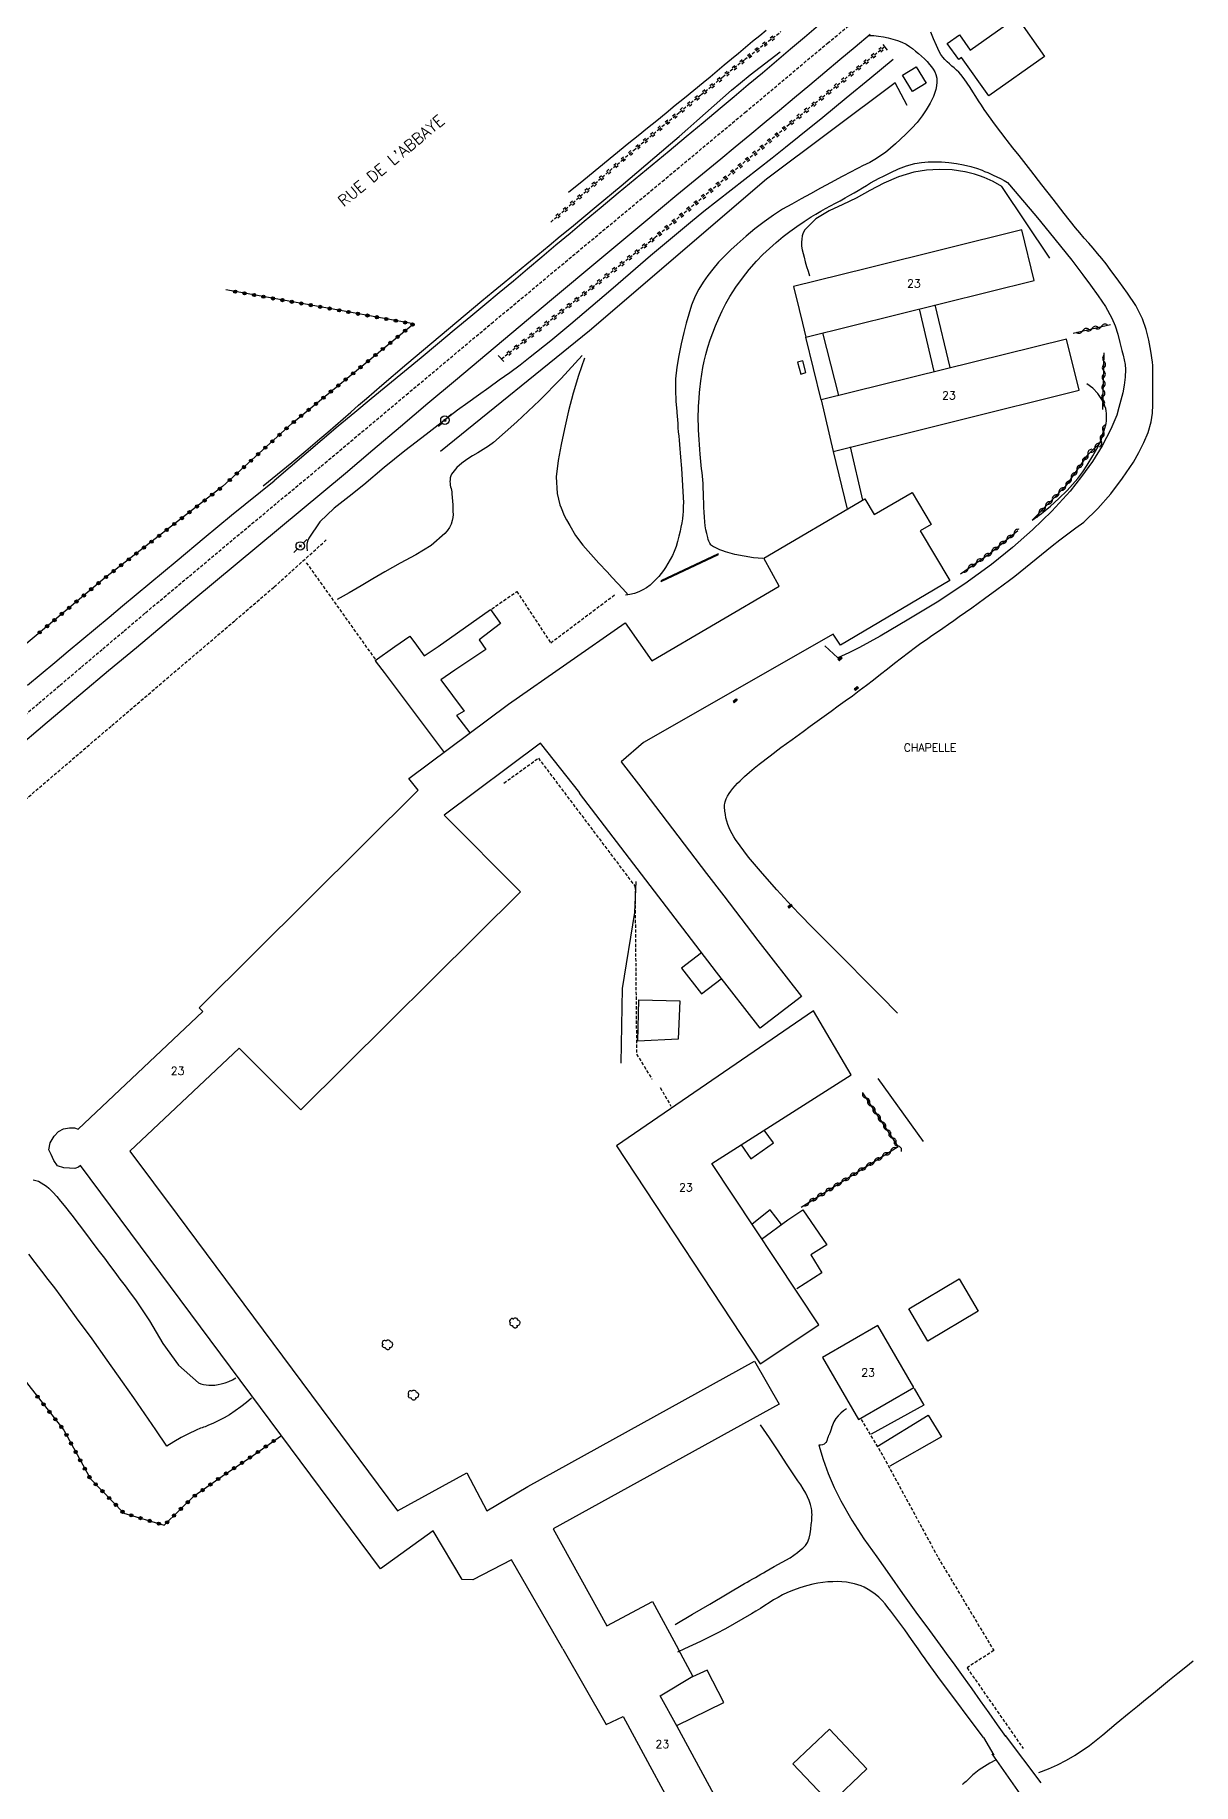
# Model space of a CAD drawing. Header units: millimetres. Extents: x 184000 to 185000, y 152000 to 153021.
# Drawn here: x 184159.1 to 184340, y 152149.9 to 152423.2 of the extents above; entities that cross this region are included whole.
import ezdxf
from ezdxf.enums import TextEntityAlignment as Align

# ---------------------------------------------------------------- set-up
doc = ezdxf.new("R2010")
doc.units = ezdxf.units.MM
doc.linetypes.add('DASHED', pattern=[0.75, 0.5, -0.25])
doc.layers.get('0').update_dxf_attribs({"linetype": 'CONTINUOUS'})
for name, color, linetype in [('W0001', 6, 'DASHED'), ('W0008', 7, 'CONTINUOUS'), ('W0017', 7, 'CONTINUOUS'), ('W0071', 7, 'CONTINUOUS'), ('W0101', 7, 'CONTINUOUS'), ('W0104', 1, 'CONTINUOUS'), ('W0112', 1, 'DASHED'), ('W0120', 7, 'CONTINUOUS'), ('W0211', 2, 'CONTINUOUS'), ('W0214', 2, 'CONTINUOUS'), ('W0220', 5, 'DASHED'), ('W0300', 7, 'CONTINUOUS'), ('W0310', 3, 'CONTINUOUS'), ('W0323', 7, 'CONTINUOUS'), ('W0401', 7, 'CONTINUOUS'), ('W0402', 7, 'CONTINUOUS'), ('W0473', 7, 'CONTINUOUS'), ('W0510', 5, 'CONTINUOUS'), ('W0984', 7, 'CONTINUOUS'), ('W0989', 7, 'CONTINUOUS'), ('W0991', 7, 'CONTINUOUS')]:
    doc.layers.add(name, color=color, linetype=linetype)
doc.styles.get("Standard").update_dxf_attribs({"font": 'romans.shx', "width": 0.85})

# ---------------------------------------------------------------- blocks, each defined once
blk = doc.blocks.new('T300')
for p, q in [((-0.8, 0.51), (-0.86, 0.34)), ((-0.86, 0.34), (-0.86, 0.17)), ((-0.86, 0.17), (-0.74, 0.06)), ((-0.69, 0.63), (-0.8, 0.51)), ((-0.8, -0.06), (-0.74, 0.06)), ((-0.74, 0.06), (-0.69, 0.11)), ((-0.57, 0.69), (-0.69, 0.63)), ((-0.46, 0.69), (-0.57, 0.69)), ((-0.29, 0.63), (-0.46, 0.69)), ((-0.29, 0.63), (-0.17, 0.74)), ((-0.23, 0.57), (-0.29, 0.63)), ((-0.17, 0.74), (-0.06, 0.8)), ((-0.06, 0.8), (0.06, 0.8)), ((0.06, 0.8), (0.23, 0.74)), ((0.23, 0.74), (0.34, 0.63)), ((0.34, 0.63), (0.4, 0.51)), ((0.46, 0.46), (0.34, 0.46)), ((0.4, 0.51), (0.4, 0.46)), ((0.57, 0.4), (0.46, 0.46)), ((0.57, 0.4), (0.69, 0.29)), ((0.69, 0.29), (0.74, 0.17)), ((0.74, 0.06), (0.69, -0.17)), ((0.74, 0.17), (0.74, 0.06)), ((-0.8, -0.17), (-0.8, -0.06)), ((-0.8, -0.23), (-0.8, -0.17)), ((-0.74, -0.34), (-0.8, -0.23)), ((-0.69, -0.4), (-0.74, -0.34)), ((-0.51, -0.46), (-0.69, -0.4)), ((-0.4, -0.46), (-0.51, -0.46)), ((-0.4, -0.46), (-0.34, -0.46)), ((-0.34, -0.46), (-0.34, -0.4)), ((-0.34, -0.51), (-0.34, -0.46)), ((-0.29, -0.63), (-0.34, -0.51)), ((-0.17, -0.74), (-0.29, -0.63)), ((-0.06, -0.8), (-0.17, -0.74)), ((0.06, -0.8), (-0.06, -0.8)), ((0.17, -0.74), (0.06, -0.8)), ((0.23, -0.69), (0.17, -0.74)), ((0.29, -0.46), (0.23, -0.46)), ((0.29, -0.63), (0.23, -0.69)), ((0.46, -0.4), (0.29, -0.46)), ((0.34, -0.51), (0.29, -0.63)), ((0.34, -0.51), (0.34, -0.46)), ((0.57, -0.34), (0.46, -0.4)), ((0.63, -0.29), (0.57, -0.34)), ((0.69, -0.17), (0.63, -0.29))]:
    blk.add_line(p, q)
blk = doc.blocks.new('T401')
for p, q in [((-0.3, 0.3), (0, 0.3)), ((-0.3, -0.25), (-0.3, 0.3)), ((-0.3, 0.15), (0, 0.15)), ((-0.3, 0), (0, 0)), ((0, 0.3), (0, -0.25)), ((-0.3, -0.15), (0, -0.15)), ((-0.3, -0.25), (-0.3, -0.3)), ((-0.3, -0.3), (0, -0.3)), ((0, -0.3), (0, -0.25))]:
    blk.add_line(p, q)
blk = doc.blocks.new('T473')
for p, q in [((-0.166667, 0.166667), (0.166667, -0.166667)), ((-0.166667, -0.166667), (0.166667, 0.166667)), ((0.500001, 0.500001), (1.000002, 1.000002)), ((-1.000002, -1.000002), (-0.500001, -0.500001))]:
    blk.add_line(p, q)
blk.add_ellipse((0, 0), major_axis=(0.471405, 0.471405), ratio=1, start_param=5.4977871438, end_param=11.780972451)
blk = doc.blocks.new('t323o')
at = {"color": 0, "linetype": 'Continuous'}
for radius in [0.25, 0.15]:
    blk.add_circle((0, 0), radius, dxfattribs=at)
blk = doc.blocks.new('t310o')
at = {"color": 0, "linetype": 'Continuous'}
for centre, start, end in [((-0.5, 0.38), 216.8699, 323.1304), ((0.5, -0.37), 36.8699, 143.1303)]:
    blk.add_arc(centre, 0.625, start, end, dxfattribs=at)
blk = doc.blocks.new('t220o')
at = {"color": 0, "linetype": 'Continuous'}
for p, q in [((-0.25, 0.25), (0.25, 0.25)), ((-0.25, -0.25), (0.25, -0.25))]:
    blk.add_line(p, q, dxfattribs=at)

msp = doc.modelspace()

# ---------------------------------------------------------------- linework, layer by layer
at = {"layer": 'W0001'}
msp.add_lwpolyline([(184156.33, 152315.94), (184159.66, 152318.76), (184163, 152321.59), (184166.33, 152324.42), (184169.66, 152327.25), (184173, 152330.07), (184176.35, 152332.89), (184183.2, 152338.63), (184190.05, 152344.37), (184196.92, 152350.09), (184203.8, 152355.81), (184217.09, 152366.96), (184230.4, 152378.1), (184243.73, 152389.2), (184257.08, 152400.29), (184270.01, 152411.07), (184282.91, 152421.89), (184295.91, 152432.6)], dxfattribs=at)
at = {"layer": 'W0008'}
for points in [[(184281.51, 152424.65), (184279.31, 152422.8), (184277.11, 152420.94), (184274.92, 152419.08), (184272.72, 152417.22), (184270.53, 152415.36), (184268.33, 152413.51), (184266.13, 152411.66), (184263.48, 152409.45), (184260.83, 152407.24), (184258.17, 152405.03), (184255.52, 152402.83), (184252.86, 152400.63), (184250.21, 152398.43), (184247.56, 152396.22), (184244.9, 152394.02), (184242.68, 152392.16), (184240.47, 152390.31), (184238.25, 152388.45), (184236.03, 152386.59), (184233.82, 152384.73), (184231.6, 152382.88), (184229.38, 152381.02), (184227.16, 152379.17), (184224.58, 152377.03), (184221.99, 152374.88), (184219.4, 152372.75), (184216.8, 152370.61), (184214.21, 152368.47), (184211.62, 152366.33), (184209.04, 152364.18), (184206.46, 152362.03), (184203.94, 152359.91), (184201.43, 152357.78), (184198.93, 152355.65), (184196.43, 152353.51)], [(184207.59, 152354.73), (184211.88, 152358.37), (184216.18, 152362), (184220.48, 152365.62), (184224.78, 152369.24), (184232.29, 152375.54), (184239.79, 152381.84), (184247.31, 152388.13), (184254.84, 152394.41), (184257.11, 152396.3), (184259.38, 152398.18), (184261.65, 152400.06), (184263.93, 152401.94), (184266.21, 152403.82), (184268.48, 152405.7), (184270.75, 152407.58), (184273.02, 152409.46), (184275.39, 152411.44), (184277.76, 152413.41), (184280.12, 152415.39), (184282.48, 152417.37), (184284.84, 152419.35), (184287.21, 152421.33), (184289.57, 152423.31)], [(184183.57, 152334.76), (184207.59, 152354.73)], [(184189.76, 152348.14), (184196.43, 152353.51)], [(184157.93, 152321.57), (184160.05, 152323.34), (184162.17, 152325.11), (184164.29, 152326.88), (184166.41, 152328.65), (184168.53, 152330.42), (184170.65, 152332.19), (184172.77, 152333.96), (184177.02, 152337.5), (184181.27, 152341.05), (184185.51, 152344.6), (184189.76, 152348.14)], [(184155.7, 152311.33), (184160.98, 152315.78), (184166.26, 152320.21), (184170.59, 152323.85), (184174.92, 152327.48), (184179.25, 152331.12), (184183.57, 152334.76)]]:
    msp.add_lwpolyline(points, dxfattribs=at)
at = {"layer": 'W0017'}
for points in [[(184289.35, 152423.1), (184290.12, 152423.07), (184290.88, 152423), (184291.64, 152422.88), (184292.4, 152422.72), (184293.12, 152422.53), (184293.83, 152422.31), (184294.53, 152422.03), (184295.2, 152421.71), (184295.72, 152421.39), (184296.2, 152421.03), (184296.67, 152420.64), (184297.12, 152420.25), (184297.58, 152419.85), (184298.03, 152419.44), (184298.46, 152419), (184298.86, 152418.55), (184299.14, 152418.19), (184299.43, 152417.82), (184299.67, 152417.42), (184299.85, 152416.98), (184299.96, 152416.4), (184299.98, 152415.82), (184299.93, 152415.24), (184299.82, 152414.67), (184299.45, 152413.55), (184298.93, 152412.49), (184298.33, 152411.48), (184297.67, 152410.52), (184296.9, 152409.52), (184296.06, 152408.59), (184295.17, 152407.7), (184294.27, 152406.83), (184293.51, 152406.14), (184292.74, 152405.46), (184291.94, 152404.82), (184291.1, 152404.22), (184290.58, 152403.89), (184290.04, 152403.57), (184289.49, 152403.27), (184288.93, 152402.99), (184288.37, 152402.71), (184287.81, 152402.43), (184287.26, 152402.15), (184286.71, 152401.86), (184285.08, 152400.98), (184283.46, 152400.11), (184281.83, 152399.23), (184280.22, 152398.34), (184278.77, 152397.55), (184277.31, 152396.76), (184275.87, 152395.93), (184274.47, 152395.04), (184273, 152393.99), (184271.57, 152392.87), (184270.17, 152391.71), (184268.81, 152390.51), (184267.8, 152389.58), (184266.81, 152388.63), (184265.86, 152387.65), (184264.96, 152386.6), (184264.2, 152385.6), (184263.48, 152384.55), (184262.82, 152383.47), (184262.24, 152382.34), (184261.67, 152380.96), (184261.21, 152379.55), (184260.82, 152378.12), (184260.46, 152376.68), (184260.03, 152374.89), (184259.65, 152373.1), (184259.35, 152371.28), (184259.17, 152369.45), (184259.13, 152367.7), (184259.22, 152365.95), (184259.35, 152364.35)], [(184310.83, 152406.91), (184309.17, 152409.09), (184307.4, 152411.51), (184306.94, 152412.19), (184306.49, 152412.88), (184306.06, 152413.58), (184305.63, 152414.28), (184305.19, 152414.97), (184304.74, 152415.66), (184304.26, 152416.33), (184303.75, 152416.98), (184303.42, 152417.34), (184303.06, 152417.68), (184302.69, 152418.01), (184302.32, 152418.32), (184301.95, 152418.64), (184301.58, 152418.97), (184301.23, 152419.32), (184300.92, 152419.7), (184300.62, 152420.13), (184300.37, 152420.58), (184300.14, 152421.04), (184299.93, 152421.51), (184299.47, 152422.56), (184299.03, 152423.63)], [(184311.88, 152405.56), (184310.99, 152406.7), (184310.83, 152406.91)], [(184322.97, 152347.05), (184325.13, 152349.2), (184327.14, 152351.49), (184329, 152353.91), (184330.69, 152356.45), (184331.56, 152357.94), (184332.34, 152359.48), (184333, 152361.08), (184333.49, 152362.75), (184333.7, 152364.07), (184333.75, 152365.4), (184333.72, 152366.73), (184333.71, 152368.05), (184333.72, 152368.55), (184333.73, 152369.05), (184333.75, 152369.54), (184333.75, 152370.04), (184333.75, 152370.54), (184333.74, 152371.04), (184333.71, 152371.54), (184333.66, 152372.04), (184333.42, 152373.75), (184333.11, 152375.47), (184332.68, 152377.16), (184332.09, 152378.8), (184331.05, 152380.88), (184329.79, 152382.83), (184328.43, 152384.7), (184327.06, 152386.55), (184326.42, 152387.39), (184325.76, 152388.22), (184325.09, 152389.04), (184324.4, 152389.84), (184323.71, 152390.64), (184323.02, 152391.44), (184322.34, 152392.25), (184321.67, 152393.06), (184319.9, 152395.28), (184318.14, 152397.5), (184316.4, 152399.73), (184314.66, 152401.97), (184312.82, 152404.34), (184311.88, 152405.56)], [(184262.92, 152367.33), (184262.97, 152367.78), (184263.12, 152369.12), (184263.27, 152370.16), (184263.43, 152371.19), (184263.63, 152372.22), (184263.87, 152373.24), (184264.19, 152374.39), (184264.56, 152375.52), (184264.96, 152376.64), (184265.4, 152377.75), (184265.91, 152378.92), (184266.44, 152380.08), (184267.02, 152381.21), (184267.66, 152382.31), (184268.6, 152383.77), (184269.61, 152385.17), (184270.68, 152386.53), (184271.81, 152387.84), (184272.79, 152388.86), (184273.82, 152389.83), (184274.89, 152390.76), (184275.99, 152391.66), (184277.04, 152392.48), (184278.13, 152393.26), (184279.23, 152394.01), (184280.36, 152394.74), (184281.1, 152395.19), (184281.85, 152395.63), (184282.6, 152396.05), (184283.36, 152396.47), (184284.13, 152396.88), (184284.89, 152397.28), (184285.65, 152397.7), (184286.4, 152398.12), (184287.06, 152398.5), (184287.7, 152398.88), (184288.35, 152399.27), (184288.99, 152399.66), (184289.64, 152400.05), (184290.29, 152400.42), (184290.95, 152400.78), (184291.63, 152401.12), (184292.81, 152401.69), (184294.01, 152402.23), (184295.25, 152402.71), (184296.52, 152403.07), (184297.56, 152403.25), (184298.62, 152403.35), (184299.67, 152403.37), (184300.73, 152403.34), (184301.88, 152403.26), (184303.03, 152403.11), (184304.16, 152402.9), (184305.29, 152402.63), (184305.43, 152402.59)], [(184305.43, 152402.59), (184306.19, 152402.36), (184307.06, 152402.03), (184307.45, 152401.86)], [(184311.03, 152400.1), (184312.22, 152398.73), (184313.39, 152397.36), (184314.55, 152395.97), (184315.71, 152394.58), (184317.51, 152392.38), (184319.3, 152390.19), (184321.06, 152387.96), (184322.77, 152385.7), (184323.99, 152384.07), (184325.21, 152382.43), (184326.35, 152380.73), (184327.34, 152378.94), (184327.85, 152377.7), (184328.25, 152376.43), (184328.58, 152375.14), (184328.9, 152373.85), (184329.09, 152373.13), (184329.27, 152372.4), (184329.42, 152371.66), (184329.48, 152370.91), (184329.43, 152369.69), (184329.27, 152368.47), (184329.02, 152367.28), (184328.74, 152366.1), (184328.43, 152364.94), (184328.08, 152363.79), (184327.66, 152362.66), (184327.17, 152361.56), (184325.8, 152359), (184324.28, 152356.53), (184322.6, 152354.16), (184320.79, 152351.89), (184317.97, 152348.77), (184314.94, 152345.85), (184311.78, 152343.08), (184308.51, 152340.45), (184304.33, 152337.4), (184300.01, 152334.56), (184295.59, 152331.87), (184291.14, 152329.26), (184289.52, 152328.35), (184287.88, 152327.48), (184286.22, 152326.65), (184284.54, 152325.85)], [(184307.45, 152401.86), (184307.93, 152401.66), (184308.78, 152401.28), (184309.36, 152401.01), (184309.92, 152400.72), (184310.48, 152400.42), (184311.03, 152400.1)], [(184262.74, 152364.57), (184262.75, 152365.1), (184262.84, 152366.45), (184262.92, 152367.33)], [(184259.35, 152364.35), (184259.36, 152364.21), (184259.5, 152362.47), (184259.54, 152361.9)], [(184272.8, 152341.36), (184271.33, 152341.5), (184269.86, 152341.72), (184268.41, 152342.02), (184266.97, 152342.4), (184266.53, 152342.55), (184266.09, 152342.71), (184265.66, 152342.91), (184265.24, 152343.12), (184265.09, 152343.19), (184264.94, 152343.28), (184264.79, 152343.38), (184264.66, 152343.5), (184264.49, 152343.77), (184264.37, 152344.06), (184264.28, 152344.36), (184264.2, 152344.66), (184264.04, 152345.26), (184263.91, 152345.87), (184263.81, 152346.48), (184263.73, 152347.1), (184263.66, 152347.85), (184263.61, 152348.6), (184263.58, 152349.35), (184263.56, 152350.1), (184263.54, 152350.85), (184263.53, 152351.6), (184263.5, 152352.35), (184263.45, 152353.09), (184263.41, 152353.67), (184263.36, 152354.24), (184263.3, 152354.81), (184263.24, 152355.38), (184263.17, 152355.95), (184263.11, 152356.52), (184263.06, 152357.09), (184263.01, 152357.66), (184262.96, 152358.42), (184262.9, 152359.18), (184262.85, 152359.94), (184262.8, 152360.7), (184262.76, 152361.47), (184262.73, 152362.23), (184262.71, 152363), (184262.71, 152363.76), (184262.74, 152364.57)], [(184259.54, 152361.9), (184259.54, 152361.81), (184259.59, 152361.15), (184259.65, 152360.5), (184259.71, 152359.84), (184259.77, 152359.19), (184259.83, 152358.53), (184259.89, 152357.87), (184259.94, 152357.22), (184260.07, 152355.43), (184260.21, 152353.65), (184260.32, 152351.86), (184260.38, 152350.07), (184260.37, 152349.61), (184260.36, 152349.15), (184260.33, 152348.69), (184260.29, 152348.23), (184260.22, 152347.58), (184260.13, 152346.93), (184260.01, 152346.29), (184259.88, 152345.64), (184259.69, 152344.84), (184259.48, 152344.05), (184259.24, 152343.26), (184258.95, 152342.48), (184258.66, 152341.83), (184258.33, 152341.2), (184257.98, 152340.58), (184257.6, 152339.98), (184257.27, 152339.5), (184256.92, 152339.03), (184256.54, 152338.57), (184256.14, 152338.14), (184255.67, 152337.67), (184255.17, 152337.22), (184254.63, 152336.81), (184254.05, 152336.46), (184253.41, 152336.16), (184252.73, 152335.93), (184252.04, 152335.76), (184251.33, 152335.67)], [(184293.83, 152270.36), (184291.24, 152272.97), (184288.65, 152275.59), (184286.06, 152278.21), (184283.47, 152280.83), (184281.91, 152282.39), (184280.35, 152283.95), (184278.8, 152285.52), (184277.28, 152287.12), (184275, 152289.62), (184272.74, 152292.14), (184270.56, 152294.73), (184268.54, 152297.46), (184268.25, 152297.9), (184267.98, 152298.35), (184267.74, 152298.82), (184267.53, 152299.3), (184267.33, 152299.81), (184267.17, 152300.33), (184267.04, 152300.85), (184266.95, 152301.39), (184266.91, 152301.63), (184266.88, 152301.88), (184266.85, 152302.12), (184266.82, 152302.37), (184266.81, 152302.62), (184266.82, 152302.87), (184266.85, 152303.12), (184266.89, 152303.37), (184267.05, 152303.82), (184267.27, 152304.24), (184267.53, 152304.64), (184267.8, 152305.02), (184268.13, 152305.45), (184268.48, 152305.86), (184268.85, 152306.26), (184269.23, 152306.64), (184269.95, 152307.32), (184270.69, 152307.97), (184271.46, 152308.6), (184272.23, 152309.22), (184273.92, 152310.55), (184275.63, 152311.83), (184277.37, 152313.1), (184279.1, 152314.36), (184280.19, 152315.17), (184281.29, 152315.96), (184282.39, 152316.75), (184283.49, 152317.54), (184284.59, 152318.34), (184285.68, 152319.13), (184286.78, 152319.93), (184287.87, 152320.74), (184288.97, 152321.58), (184290.07, 152322.43), (184291.16, 152323.29), (184292.25, 152324.15), (184293.35, 152325.01), (184294.44, 152325.86), (184295.55, 152326.7), (184296.66, 152327.53), (184297.5, 152328.14), (184298.35, 152328.74), (184299.2, 152329.33), (184300.06, 152329.92), (184300.92, 152330.51), (184301.78, 152331.1), (184302.63, 152331.69), (184303.48, 152332.29), (184305.45, 152333.69), (184307.42, 152335.1), (184309.38, 152336.53), (184311.31, 152337.98), (184312.16, 152338.63), (184313, 152339.3), (184313.83, 152339.97), (184314.66, 152340.65), (184315.48, 152341.33), (184316.31, 152342.01), (184317.15, 152342.68), (184317.99, 152343.34), (184319.22, 152344.28), (184320.46, 152345.21), (184321.71, 152346.14), (184322.97, 152347.05)], [(184284.54, 152325.85), (184282.5, 152327.75)], [(184158.82, 152244.32), (184159.61, 152244.07), (184160.05, 152243.85), (184160.47, 152243.59), (184160.86, 152243.29), (184161.23, 152242.97), (184161.89, 152242.35), (184162.5, 152241.67), (184163.08, 152240.98), (184163.65, 152240.28), (184164.85, 152238.79), (184166.01, 152237.27), (184167.15, 152235.73), (184168.3, 152234.2), (184169.11, 152233.12), (184169.92, 152232.04), (184170.73, 152230.96), (184171.54, 152229.88), (184172.35, 152228.79), (184173.16, 152227.71), (184173.97, 152226.63), (184174.78, 152225.55), (184176.97, 152222.26), (184179.06, 152218.73), (184181.51, 152215.33), (184184.63, 152212.6), (184185, 152212.41), (184185.41, 152212.3), (184185.82, 152212.25), (184186.22, 152212.21), (184186.71, 152212.2), (184187.2, 152212.23), (184187.69, 152212.3), (184188.17, 152212.41), (184188.77, 152212.58), (184189.36, 152212.8), (184189.93, 152213.06), (184190.48, 152213.37)], [(184179.68, 152202.7), (184177.97, 152205.23), (184176.24, 152207.75), (184174.5, 152210.26), (184172.75, 152212.76), (184170.38, 152216.11), (184167.99, 152219.44), (184165.59, 152222.76), (184163.16, 152226.07), (184162.16, 152227.4), (184161.15, 152228.73), (184160.14, 152230.05), (184159.12, 152231.38), (184158.1, 152232.7)], [(184192.93, 152210.21), (184192.11, 152209.5), (184191.26, 152208.82), (184190.37, 152208.19), (184189.46, 152207.6), (184188.65, 152207.13), (184187.81, 152206.7), (184186.97, 152206.3), (184186.11, 152205.92), (184185.88, 152205.82), (184185.65, 152205.73), (184185.42, 152205.65), (184185.19, 152205.57), (184184.96, 152205.48), (184184.72, 152205.4), (184184.49, 152205.3), (184184.27, 152205.2), (184183.09, 152204.63), (184181.93, 152204.03), (184180.8, 152203.38), (184179.68, 152202.7)]]:
    msp.add_lwpolyline(points, dxfattribs=at)
at = {"layer": 'W0071'}
for points in [[(184259.09, 152174.81), (184261.8, 152176.42), (184264.51, 152178.02), (184267.23, 152179.62), (184269.95, 152181.21), (184270.37, 152181.46), (184270.79, 152181.7), (184271.22, 152181.94), (184271.64, 152182.19), (184272.06, 152182.43), (184272.49, 152182.67), (184272.91, 152182.92), (184273.33, 152183.16), (184274.57, 152183.86), (184275.82, 152184.54), (184277.05, 152185.26), (184278.22, 152186.08), (184278.65, 152186.41), (184279.07, 152186.76), (184279.45, 152187.16), (184279.76, 152187.62), (184280.05, 152188.29), (184280.21, 152189), (184280.29, 152189.72), (184280.37, 152190.42), (184280.4, 152190.73), (184280.43, 152191.04), (184280.46, 152191.35), (184280.47, 152191.67), (184280.48, 152191.98), (184280.47, 152192.3), (184280.44, 152192.61), (184280.4, 152192.92), (184280.24, 152193.56), (184280.03, 152194.17), (184279.77, 152194.76), (184279.49, 152195.34), (184279.12, 152196), (184278.71, 152196.63), (184278.28, 152197.25), (184277.87, 152197.87), (184276.52, 152199.92), (184275.17, 152201.96), (184273.82, 152204), (184272.45, 152206.03)], [(184285.89, 152208.51), (184285.42, 152208.19), (184284.99, 152207.83), (184284.58, 152207.43), (184284.22, 152207), (184284.05, 152206.75), (184283.91, 152206.49), (184283.78, 152206.22), (184283.67, 152205.95), (184283.61, 152205.8), (184283.55, 152205.65), (184283.5, 152205.49), (184283.46, 152205.33), (184283.41, 152205.18), (184283.36, 152205.02), (184283.31, 152204.87), (184283.25, 152204.71), (184283.22, 152204.64), (184283.19, 152204.57), (184283.15, 152204.5), (184283.12, 152204.42), (184283.08, 152204.35), (184283.05, 152204.28), (184283.01, 152204.21), (184282.98, 152204.14), (184282.93, 152204.02), (184282.9, 152203.89), (184282.87, 152203.77), (184282.84, 152203.65), (184282.8, 152203.52), (184282.75, 152203.4), (184282.68, 152203.28), (184282.59, 152203.18), (184282.37, 152203.01), (184282.11, 152202.89), (184281.83, 152202.84), (184281.55, 152202.85)], [(184281.55, 152202.85), (184282.23, 152200.6), (184283.02, 152198.4), (184283.93, 152196.24), (184284.96, 152194.13), (184286.68, 152191.11), (184288.6, 152188.22), (184290.61, 152185.39), (184292.6, 152182.56), (184294.64, 152179.64), (184296.72, 152176.75), (184298.82, 152173.87), (184300.92, 152171)], [(184297.05, 152171), (184296.01, 152172.5), (184294.97, 152173.99), (184293.9, 152175.47), (184292.79, 152176.92), (184292.35, 152177.49), (184291.89, 152178.05), (184291.42, 152178.59), (184290.9, 152179.1), (184290.37, 152179.54), (184289.82, 152179.94), (184289.25, 152180.31), (184288.64, 152180.64), (184288.14, 152180.85), (184287.63, 152181.03), (184287.11, 152181.18), (184286.58, 152181.3), (184285.87, 152181.41), (184285.16, 152181.48), (184284.44, 152181.52), (184283.72, 152181.51), (184282.94, 152181.47), (184282.16, 152181.38), (184281.38, 152181.26), (184280.62, 152181.1), (184279.6, 152180.85), (184278.59, 152180.56), (184277.6, 152180.21), (184276.63, 152179.81), (184275.89, 152179.45), (184275.18, 152179.06), (184274.47, 152178.65), (184273.78, 152178.21), (184273.1, 152177.77), (184272.41, 152177.33), (184271.72, 152176.9), (184271.02, 152176.48), (184269.67, 152175.7), (184268.32, 152174.93), (184266.96, 152174.17), (184265.58, 152173.43), (184264.33, 152172.8), (184263.08, 152172.18), (184261.81, 152171.58), (184260.54, 152171)], [(184260.54, 152171), (184259.45, 152170.52)], [(184307.25, 152157.19), (184305.01, 152160.16), (184302.79, 152163.15), (184300.57, 152166.14), (184298.37, 152169.15), (184298.04, 152169.61), (184297.71, 152170.07), (184297.38, 152170.53), (184297.05, 152171)], [(184300.92, 152171), (184301.71, 152169.91), (184302.51, 152168.81), (184303.3, 152167.72), (184304.09, 152166.62), (184305.43, 152164.75), (184306.76, 152162.88), (184308.09, 152161.01), (184309.42, 152159.14)], [(184307.25, 152157.19), (184308.9, 152154.39)], [(184309.42, 152159.14), (184310.72, 152157.3)]]:
    msp.add_lwpolyline(points, dxfattribs=at)
at = {"layer": 'W0101'}
for points in [[(184279.53, 152375.97), (184315.21, 152384.79), (184313.25, 152392.71), (184289.4, 152386.8)], [(184289.4, 152386.8), (184284.96, 152385.71)], [(184284.96, 152385.71), (184277.58, 152383.88), (184278.46, 152380.29)], [(184278.46, 152380.29), (184279, 152378.13)], [(184279, 152378.13), (184279.53, 152375.97)], [(184241.54, 152171), (184233.53, 152184.95), (184227.51, 152181.79), (184225.83, 152181.84), (184221.3, 152189.48), (184213.08, 152183.52), (184166.21, 152246.52), (184165.88, 152246.3), (184165.3, 152246.08), (184164.48, 152246.11), (184163.6, 152246.19), (184162.58, 152246.46), (184162.03, 152247.34), (184161.59, 152248.28), (184161.23, 152248.96), (184161.45, 152250.06), (184162.06, 152251.14), (184162.74, 152251.85), (184163.54, 152252.26), (184164.47, 152252.43), (184165.27, 152252.43), (184165.82, 152252.21), (184185.3, 152270.62), (184184.74, 152271.19), (184218.95, 152305.18), (184217.5, 152306.99), (184233.08, 152318.62), (184251.28, 152331.3), (184255.46, 152325.41), (184275.33, 152337.04), (184272.97, 152341.44), (184288.74, 152350.68), (184290.17, 152348.23), (184296.14, 152351.67), (184299.11, 152346.69), (184297.37, 152345.7), (184302.02, 152337.92), (184284.92, 152327.83), (184283.8, 152329.57), (184254.17, 152312.6), (184250.68, 152309.63), (184253.35, 152306.14), (184256.02, 152302.65), (184258.69, 152299.16), (184261.36, 152295.67), (184264.02, 152292.18), (184266.69, 152288.69), (184269.36, 152285.2), (184272.03, 152281.71), (184278.85, 152272.94), (184272.36, 152267.99), (184265.55, 152276.73), (184244.13, 152304.71), (184244.22, 152304.78), (184238.08, 152312.52), (184223.02, 152301.27), (184234.92, 152289.29), (184200.62, 152255.21), (184191, 152264.88), (184173.9, 152248.77), (184181.3, 152238.9), (184215.74, 152192.59), (184226.55, 152198.5), (184229.68, 152192.59), (184236.08, 152196.36), (184271.49, 152215.98), (184275.34, 152209.25), (184240.04, 152189.76), (184248.4, 152174.61), (184255.57, 152178.43), (184259.58, 152171)], [(184244.22, 152304.78), (184244.13, 152304.71)], [(184241.54, 152171), (184248.32, 152159.19), (184250.98, 152160.43), (184261.35, 152141.27), (184267.15, 152144.57), (184259.4, 152158.89), (184256.76, 152163.7), (184261.87, 152166.75), (184259.58, 152171)]]:
    msp.add_lwpolyline(points, dxfattribs=at)
for points in [[(184283.8, 152358.07), (184322.22, 152367.67), (184320.24, 152375.65), (184281.92, 152366.16)], [(184280.72, 152270.69), (184249.96, 152249.6), (184272.39, 152215.54), (184281.52, 152221.62), (184264.83, 152246.85), (184286.58, 152260.71)], [(184282.1, 152216.53), (184287.73, 152206.83), (184296.38, 152211.85), (184290.75, 152221.56), (184282.1, 152216.53)]]:
    msp.add_lwpolyline(points, close=True, dxfattribs=at)
at = {"layer": 'W0104'}
for points in [[(184303.4, 152419.34), (184301.62, 152421.85), (184303.5, 152423.18), (184305.18, 152420.8), (184312.5, 152425.96), (184316.82, 152419.83), (184308.08, 152413.66), (184303.84, 152419.66), (184303.4, 152419.34)], [(184298.32, 152415.66), (184296.17, 152414.33), (184294.6, 152416.88), (184296.75, 152418.2), (184298.32, 152415.66)], [(184278.21, 152372.06), (184278.71, 152370.19), (184279.54, 152370.41), (184279.05, 152372.28), (184278.21, 152372.06)], [(184253.4, 152272.44), (184259.83, 152272.28), (184259.56, 152266.26), (184253.29, 152265.98)], [(184295.59, 152224.12), (184303.46, 152228.82), (184306.46, 152223.79), (184298.6, 152219.09), (184295.59, 152224.12)], [(184277.48, 152153.04), (184283.37, 152146.85), (184289.07, 152152.28), (184283.19, 152158.46), (184277.48, 152153.04)]]:
    msp.add_lwpolyline(points, close=True, dxfattribs=at)
for points in [[(184299.65, 152381.02), (184302.02, 152371.21)], [(184299.57, 152370.58), (184297.26, 152380.39)], [(184281.92, 152366.16), (184279.53, 152375.97)], [(184282.13, 152376.63), (184284.61, 152366.82)], [(184283.8, 152358.07), (184285.95, 152349.06)], [(184288.42, 152350.48), (184286.49, 152358.84)], [(184218.7, 152327.83), (184219.91, 152326.15), (184222.06, 152327.61), (184230.25, 152333.41), (184231.82, 152331.24), (184228.49, 152328.68), (184229.51, 152327.14), (184224.7, 152323.93), (184222.5, 152322.44), (184226.13, 152317.52), (184224.92, 152316.84), (184227.03, 152314.11)], [(184215.3, 152327.6), (184217.66, 152329.26), (184218.7, 152327.83)], [(184212.22, 152325.44), (184215.3, 152327.6)], [(184212.22, 152325.44), (184212.41, 152325.19)], [(184212.41, 152325.19), (184213.61, 152323.58)], [(184213.61, 152323.58), (184222.99, 152311.04)], [(184263.21, 152279.78), (184260.1, 152277.39), (184263.24, 152273.35), (184266.29, 152275.72)], [(184269.39, 152249.76), (184270.91, 152247.57), (184274.48, 152250.07), (184273, 152252.05)], [(184275.7, 152237.33), (184273.96, 152239.62), (184271.13, 152237.37)], [(184272.61, 152235.01), (184276.71, 152238.06), (184279.05, 152239.62), (184282.78, 152234.15), (184280.31, 152232.59), (184282.02, 152229.78), (184278.11, 152227.28)], [(184296.45, 152211.7), (184297.96, 152209.09), (184289.71, 152204.58)], [(184290.68, 152202.65), (184298.65, 152207.52), (184300.71, 152204.14), (184292.63, 152199.57)], [(184259.37, 152159.06), (184266.71, 152162.66), (184264.1, 152167.71), (184261.81, 152166.64)]]:
    msp.add_lwpolyline(points, dxfattribs=at)
at = {"layer": 'W0112'}
for points in [[(184131.02, 152280.9), (184148.97, 152296.33), (184171.07, 152315.27), (184190.34, 152331.7), (184196.44, 152336.93), (184204.6, 152344.27)], [(184201.47, 152340.72), (184212.3, 152325.52)], [(184230.44, 152333.49), (184234.35, 152336.22), (184239.65, 152328.19), (184249.74, 152335.78)], [(184232.34, 152306.28), (184237.73, 152310.18), (184252.82, 152290.17), (184253.07, 152263.95), (184255.46, 152260.05)], [(184256.78, 152258.7), (184258.43, 152255.81)], [(184288.15, 152206.86), (184291.64, 152201.03), (184300.19, 152185.25), (184308.73, 152171)], [(184308.73, 152171), (184308.87, 152170.77), (184304.7, 152168.05), (184313.47, 152155.46)]]:
    msp.add_lwpolyline(points, dxfattribs=at)
at = {"layer": 'W0120'}
for points in [[(184291.53, 152421.67), (184292.21, 152420.81)], [(184232.33, 152372.14), (184231.45, 152373.11)], [(184316.3, 152150.07), (184310.69, 152157.46)], [(184308.57, 152154.63), (184312.94, 152148.39)]]:
    msp.add_lwpolyline(points, dxfattribs=at)
at = {"layer": 'W0211'}
for points in [[(184273.31, 152423.85), (184272.32, 152423.05), (184271.2, 152422.14), (184270.09, 152421.23), (184268.98, 152420.3), (184267.88, 152419.38), (184266.78, 152418.45), (184265.67, 152417.53), (184264.57, 152416.6), (184263.46, 152415.68), (184262.02, 152414.5), (184260.57, 152413.32), (184259.12, 152412.14), (184257.68, 152410.96), (184256.23, 152409.78), (184254.78, 152408.61), (184253.33, 152407.43), (184251.88, 152406.25), (184249.52, 152404.32), (184247.16, 152402.4), (184244.81, 152400.47), (184242.45, 152398.54)], [(184194.75, 152352.75), (184196.98, 152354.56), (184199.19, 152356.38), (184201.39, 152358.22), (184203.59, 152360.07), (184204.81, 152361.11), (184206.02, 152362.15), (184207.23, 152363.2), (184208.44, 152364.26), (184209.65, 152365.31), (184210.86, 152366.36), (184212.07, 152367.41), (184213.28, 152368.46), (184217.17, 152371.77), (184221.08, 152375.07), (184224.99, 152378.35), (184228.91, 152381.63), (184230.65, 152383.08), (184232.4, 152384.52), (184234.15, 152385.96), (184235.9, 152387.39), (184237.65, 152388.83), (184239.4, 152390.27), (184241.15, 152391.71), (184242.89, 152393.15), (184246.77, 152396.39), (184250.65, 152399.62), (184254.52, 152402.87), (184258.36, 152406.14), (184259.74, 152407.33), (184261.1, 152408.53), (184262.46, 152409.73), (184263.82, 152410.94), (184265.18, 152412.14), (184266.54, 152413.33), (184267.92, 152414.52), (184269.31, 152415.68), (184270.84, 152416.93), (184272.38, 152418.15), (184273.94, 152419.36), (184275.51, 152420.55)], [(184293.14, 152419.34), (184289.49, 152416.31), (184285.83, 152413.29), (184282.15, 152410.29), (184278.46, 152407.3), (184276.35, 152405.61), (184274.23, 152403.94), (184272.1, 152402.27), (184269.97, 152400.61), (184267.84, 152398.94), (184265.72, 152397.27), (184263.6, 152395.59), (184261.5, 152393.89), (184258.35, 152391.28), (184255.23, 152388.64), (184252.12, 152385.97), (184249.03, 152383.3), (184245.93, 152380.64), (184242.81, 152377.99), (184239.65, 152375.39), (184236.46, 152372.83), (184234.87, 152371.6), (184233.25, 152370.4), (184231.62, 152369.22), (184229.99, 152368.05), (184228.35, 152366.89), (184226.71, 152365.72), (184225.09, 152364.53), (184223.49, 152363.32), (184220.18, 152360.77), (184216.88, 152358.21), (184213.64, 152355.58), (184210.46, 152352.87), (184208.19, 152351.04), (184205.8, 152349.22), (184203.57, 152347.11), (184201.85, 152344.57), (184201.67, 152344.1), (184201.57, 152343.6), (184201.56, 152343.09), (184201.63, 152342.59)], [(184304.43, 152401.79), (184304.35, 152401.81), (184302.37, 152402.08), (184300.37, 152402.17), (184298.36, 152402.05), (184296.38, 152401.72), (184293.99, 152401.01), (184291.71, 152400), (184289.52, 152398.85), (184287.37, 152397.68), (184285.31, 152396.69), (184283.15, 152395.69), (184281.08, 152394.42), (184279.37, 152392.71), (184279.11, 152392.26), (184278.96, 152391.77), (184278.88, 152391.27), (184278.85, 152390.78), (184278.86, 152390.19), (184278.96, 152389.61), (184279.09, 152389.04), (184279.23, 152388.47), (184279.42, 152387.73), (184279.62, 152387), (184279.86, 152386.28), (184280.11, 152385.56)], [(184306.63, 152401.18), (184305.88, 152401.44), (184304.43, 152401.79)], [(184310.15, 152399.47), (184308.8, 152400.26), (184307.37, 152400.92), (184306.63, 152401.18)], [(184244.93, 152372.69), (184243.99, 152369.97), (184243.16, 152367.21), (184242.43, 152364.43), (184241.82, 152361.61), (184241.3, 152359.17), (184240.8, 152356.68), (184240.51, 152354.12), (184240.64, 152351.55), (184241.07, 152349.78), (184241.28, 152349.27)], [(184314.88, 152347.38), (184316.33, 152348.43), (184317.72, 152349.56), (184319.05, 152350.75), (184320.33, 152352), (184321.19, 152352.92), (184322.01, 152353.89), (184322.78, 152354.9), (184323.49, 152355.96), (184324.36, 152357.39), (184325.18, 152358.88), (184325.87, 152360.44), (184326.35, 152362.09), (184326.42, 152362.47), (184326.47, 152362.86), (184326.5, 152363.25), (184326.51, 152363.64), (184326.49, 152364.03), (184326.44, 152364.43), (184326.36, 152364.81), (184326.24, 152365.19), (184325.76, 152366.22), (184325.12, 152367.16), (184324.34, 152367.99), (184323.43, 152368.68)], [(184241.28, 152349.27), (184241.76, 152348.1), (184242.14, 152347.39)], [(184242.14, 152347.39), (184242.62, 152346.51), (184243.55, 152344.98), (184244.66, 152343.45), (184245.9, 152342.03), (184247.2, 152340.67), (184248.47, 152339.29), (184249.28, 152338.39), (184250.1, 152337.5), (184250.92, 152336.61), (184251.75, 152335.72)]]:
    msp.add_lwpolyline(points, dxfattribs=at)
at = {"layer": 'W0214'}
msp.add_lwpolyline([(184244.57, 152373.08), (184241.28, 152369.51), (184237.88, 152366.06), (184234.35, 152362.73), (184230.72, 152359.52), (184229.94, 152358.92), (184229.11, 152358.38), (184228.27, 152357.88), (184227.42, 152357.39), (184226.57, 152356.85), (184225.76, 152356.26), (184225, 152355.59), (184224.34, 152354.82), (184224.17, 152354.56), (184224.05, 152354.27), (184223.97, 152353.97), (184223.93, 152353.67), (184223.91, 152353.39), (184223.93, 152353.11), (184223.97, 152352.84), (184224.02, 152352.57), (184224.08, 152352.3), (184224.14, 152352.04), (184224.19, 152351.77), (184224.23, 152351.5), (184224.28, 152350.92), (184224.32, 152350.33), (184224.35, 152349.75), (184224.37, 152349.16), (184224.38, 152348.71), (184224.39, 152348.24), (184224.37, 152347.78), (184224.28, 152347.32), (184224.08, 152346.76), (184223.82, 152346.22), (184223.49, 152345.72), (184223.1, 152345.26), (184220.97, 152343.43), (184218.58, 152341.94), (184216.11, 152340.64), (184213.73, 152339.29), (184211.89, 152338.18), (184210.04, 152337.09), (184208.18, 152336.01), (184206.31, 152334.95)], dxfattribs=at)
at = {"layer": 'W0220'}
for points in [[(184239.68, 152393.94), (184241.97, 152395.96), (184244.26, 152397.97), (184246.57, 152399.97), (184248.88, 152401.96), (184250.76, 152403.57), (184252.65, 152405.18), (184254.55, 152406.78), (184256.46, 152408.37), (184259.8, 152411.13), (184263.17, 152413.88), (184266.54, 152416.61), (184269.94, 152419.32), (184271.83, 152420.79), (184273.73, 152422.25), (184275.63, 152423.69)], [(184231.97, 152372.56), (184255.91, 152391.51), (184276.87, 152409.18), (184291.68, 152421.25)]]:
    msp.add_lwpolyline(points, dxfattribs=at)
at = {"layer": 'W0300'}
for points in [[(184295.37, 152412.16), (184293.46, 152415.69), (184273.36, 152400.66), (184245.72, 152376.95), (184222.43, 152358.11)], [(184317.66, 152388.31), (184310.15, 152399.47)], [(184252.93, 152290.92), (184252.74, 152286.08), (184250.84, 152274.2), (184250.59, 152262.55)], [(184290.75, 152260.13), (184297.87, 152250.29)]]:
    msp.add_lwpolyline(points, dxfattribs=at)
at = {"layer": 'W0310'}
for points in [[(184321.29, 152376.6), (184327.09, 152377.95)], [(184325.93, 152364.67), (184326.15, 152373.52)], [(184314.88, 152347.38), (184320.27, 152352.9), (184323.63, 152357.63), (184325.58, 152359.53), (184326.15, 152361.78)], [(184303.67, 152338.99), (184308.12, 152342.07), (184312.63, 152345.76)], [(184278.77, 152240.01), (184293.94, 152249.49), (184288.42, 152257.88)]]:
    msp.add_lwpolyline(points, dxfattribs=at)
at = {"layer": 'W0323'}
for points in [[(184218.2, 152378.02), (184202.23, 152380.95), (184188.88, 152383.33)], [(184188.4, 152352.62), (184199.2, 152362.44), (184208.74, 152370.26), (184218.2, 152378.02)], [(184188.4, 152352.62), (184169.91, 152338.27), (184154.77, 152325.6), (184142.81, 152315.13), (184133.66, 152308.47), (184125.74, 152302.87)], [(184130.2, 152251.97), (184135.04, 152244.62), (184140.89, 152236.92), (184148.64, 152226.15), (184156.62, 152214.08), (184163.57, 152205.2), (184167.75, 152197.56), (184172.97, 152192.23), (184179.24, 152190.33), (184183.97, 152194.9), (184188.34, 152198), (184193.2, 152201.27), (184197.6, 152204.35)]]:
    msp.add_lwpolyline(points, dxfattribs=at)
at = {"layer": 'W0402'}
msp.add_lwpolyline([(184256.91, 152337.76), (184265.85, 152342.02), (184265.8, 152342.12), (184256.87, 152337.86), (184256.91, 152337.76)], close=True, dxfattribs=at)
at = {"layer": 'W0510'}
for points in [[(184315.94, 152151.72), (184317.41, 152152.26), (184318.85, 152152.89), (184320.25, 152153.6), (184321.6, 152154.39), (184323.82, 152155.91), (184325.93, 152157.59), (184327.98, 152159.33), (184330.04, 152161.04), (184331.31, 152162.06), (184332.57, 152163.08), (184333.83, 152164.11), (184335.09, 152165.14), (184336.35, 152166.17), (184337.61, 152167.2), (184338.87, 152168.23), (184340.01, 152169.16)], [(184309.15, 152153.64), (184308.28, 152153.16), (184307.44, 152152.64), (184306.62, 152152.09), (184305.82, 152151.5), (184305.6, 152151.32), (184305.38, 152151.12), (184305.18, 152150.92), (184304.97, 152150.72), (184304.77, 152150.51), (184304.56, 152150.31), (184304.34, 152150.12), (184304.12, 152149.93), (184303.97, 152149.82)]]:
    msp.add_lwpolyline(points, dxfattribs=at)

# ---------------------------------------------------------------- block references
at = {"layer": 'W0220'}
for p, rotation in [((184273.1, 152421.77), 37.46953984946435), ((184274.29, 152422.68), 37.12758825397694), ((184269.55, 152419), 38.53076956797191), ((184270.73, 152419.93), 37.99585797911677), ((184271.91, 152420.85), 37.46953984946435), ((184288.93, 152419), 39.17661169998366), ((184290.09, 152419.95), 39.17661169998366), ((184291.25, 152420.9), 39.17661169998366), ((184266.03, 152416.2), 38.95923342818151), ((184267.2, 152417.14), 38.53076956797191), ((184268.38, 152418.07), 38.53076956797191), ((184285.44, 152416.16), 39.17661169998366), ((184286.6, 152417.11), 39.17661169998366), ((184287.76, 152418.06), 39.17661169998366), ((184262.54, 152413.36), 39.2943216874709), ((184263.7, 152414.31), 38.95923342818151), ((184264.87, 152415.25), 38.95923342818151), ((184281.95, 152413.32), 39.17661169998366), ((184283.11, 152414.27), 39.17661169998366), ((184284.28, 152415.21), 39.17661169998366), ((184259.06, 152410.51), 39.53602915801272), ((184260.21, 152411.46), 39.2943216874709), ((184261.37, 152412.41), 39.2943216874709), ((184278.46, 152410.48), 39.17661169998366), ((184279.62, 152411.42), 39.17661169998366), ((184280.79, 152412.37), 39.17661169998366), ((184256.74, 152408.6), 39.53602915801272), ((184257.9, 152409.56), 39.53602915801272), ((184276.15, 152408.57), 40.13024917781148), ((184277.3, 152409.53), 39.17661169998366), ((184253.29, 152405.72), 40.09106446330117), ((184254.44, 152406.68), 40.09106446330117), ((184255.59, 152407.64), 39.79481714309431), ((184272.7, 152405.67), 40.13024917781148), ((184273.85, 152406.64), 40.13024917781148), ((184275, 152407.6), 40.13024917781148), ((184249.86, 152402.8), 40.55099636034787), ((184251, 152403.78), 40.34312449423017), ((184252.14, 152404.75), 40.34312449423017), ((184269.26, 152402.77), 40.13024917781148), ((184270.41, 152403.74), 40.13024917781148), ((184271.56, 152404.7), 40.13024917781148), ((184246.45, 152399.87), 40.98386317250914), ((184247.58, 152400.85), 40.75847448753852), ((184248.72, 152401.83), 40.75847448753852), ((184265.82, 152399.87), 40.13024917781148), ((184266.97, 152400.83), 40.13024917781148), ((184268.12, 152401.8), 40.13024917781148), ((184243.06, 152396.91), 41.20925343832129), ((184244.18, 152397.9), 41.20925343832129), ((184245.32, 152398.88), 40.98386317250914), ((184262.38, 152396.97), 40.13024917781148), ((184263.53, 152397.93), 40.13024917781148), ((184264.68, 152398.9), 40.13024917781148), ((184240.8, 152394.93), 41.43464528590553), ((184241.93, 152395.92), 41.43464528590553), ((184258.94, 152394.07), 40.13024917781148), ((184260.09, 152395.03), 40.13024917781148), ((184261.24, 152396), 40.13024917781148), ((184256.65, 152392.13), 40.13024917781148), ((184257.8, 152393.1), 40.13024917781148), ((184253.14, 152389.32), 38.36402918789724), ((184254.32, 152390.25), 38.36402918789724), ((184255.49, 152391.18), 38.36402918789724), ((184249.61, 152386.52), 38.36402918789724), ((184250.79, 152387.46), 38.36402918789724), ((184251.96, 152388.39), 38.36402918789724), ((184246.08, 152383.73), 38.36402918789724), ((184247.26, 152384.66), 38.36402918789724), ((184248.43, 152385.59), 38.36402918789724), ((184242.55, 152380.94), 38.36402918789724), ((184243.73, 152381.87), 38.36402918789724), ((184244.91, 152382.8), 38.36402918789724), ((184239.03, 152378.15), 38.36402918789724), ((184240.2, 152379.08), 38.36402918789724), ((184241.38, 152380.01), 38.36402918789724), ((184235.5, 152375.35), 38.36402918789724), ((184236.67, 152376.28), 38.36402918789724), ((184237.85, 152377.21), 38.36402918789724), ((184233.15, 152373.49), 38.36402918789724), ((184234.32, 152374.42), 38.36402918789724)]:
    msp.add_blockref('t220o', p, dxfattribs=dict(at, rotation=rotation))
at = {"layer": 'W0300'}
for p in [(184234.1, 152221.92), (184214.2, 152218.51), (184218.24, 152210.65)]:
    msp.add_blockref('T300', p, dxfattribs=at)
at = {"layer": 'W0310'}
for p, rotation in [((184325.67, 152377.62), 13.07687555511695), ((184322.75, 152376.94), 13.07687555511695), ((184324.21, 152377.28), 13.07687555511695), ((184326.12, 152372.17), 88.57974563443925), ((184326.05, 152369.17), 88.57974563443925), ((184326.08, 152370.67), 88.57974563443925), ((184325.97, 152366.17), 88.57974563443925), ((184326.01, 152367.67), 88.57974563443925), ((184326.01, 152361.24), 75.63837714532258), ((184324.69, 152358.67), 44.18448481478804), ((184325.64, 152359.79), 75.63837714532258), ((184321.88, 152355.17), 54.65478551493575), ((184322.75, 152356.4), 54.65478551493575), ((184323.62, 152357.62), 54.65478551493575), ((184320.12, 152352.75), 45.72452424924236), ((184321.01, 152353.95), 54.65478551493575), ((184318.03, 152350.6), 45.72452424924236), ((184319.07, 152351.68), 45.72452424924236), ((184315.93, 152348.45), 45.72452424924236), ((184316.98, 152349.53), 45.72452424924236), ((184312.06, 152345.29), 39.25429207408762), ((184308.58, 152342.44), 39.25429207408762), ((184309.74, 152343.39), 39.25429207408762), ((184310.9, 152344.34), 39.25429207408762), ((184304.9, 152339.85), 34.66130140589271), ((184306.14, 152340.7), 34.66130140589271), ((184307.37, 152341.55), 34.66130140589271), ((184288.93, 152257.1), 123.388491314649), ((184289.76, 152255.84), 123.388491314649), ((184290.58, 152254.59), 123.388491314649), ((184291.41, 152253.34), 123.388491314649), ((184292.23, 152252.09), 123.388491314649), ((184293.06, 152250.83), 123.388491314649), ((184293.89, 152249.58), 123.388491314649), ((184288.95, 152246.37), 32.00833785504258), ((184290.22, 152247.16), 32.00833785504258), ((184291.49, 152247.96), 32.00833785504258), ((184292.76, 152248.75), 32.00833785504258), ((184285.13, 152243.98), 32.00833785504258), ((184286.4, 152244.78), 32.00833785504258), ((184287.67, 152245.57), 32.00833785504258), ((184280.04, 152240.8), 32.00833785504258), ((184281.31, 152241.6), 32.00833785504258), ((184282.59, 152242.39), 32.00833785504258), ((184283.86, 152243.19), 32.00833785504258)]:
    msp.add_blockref('t310o', p, dxfattribs=dict(at, rotation=rotation))
at = {"layer": 'W0323'}
for p, rotation in [((184190.35, 152383.07), 169.867750877294), ((184191.83, 152382.81), 169.867750877294), ((184193.31, 152382.54), 169.867750877294), ((184194.78, 152382.28), 169.867750877294), ((184196.26, 152382.01), 169.867750877294), ((184197.74, 152381.75), 169.867750877294), ((184199.21, 152381.49), 169.867750877294), ((184200.69, 152381.22), 169.867750877294), ((184202.17, 152380.96), 169.867750877294), ((184203.64, 152380.69), 169.6156065753144), ((184205.12, 152380.42), 169.6156065753144), ((184206.59, 152380.15), 169.6156065753144), ((184208.07, 152379.88), 169.6156065753144), ((184209.54, 152379.61), 169.6156065753144), ((184211.02, 152379.34), 169.6156065753144), ((184212.5, 152379.07), 169.6156065753144), ((184213.97, 152378.8), 169.6156065753144), ((184215.45, 152378.53), 169.6156065753144), ((184216.92, 152378.25), 169.6156065753144), ((184218.07, 152377.92), 39.36984536683197), ((184214.59, 152375.06), 39.36984536683197), ((184215.75, 152376.01), 39.36984536683197), ((184216.91, 152376.96), 39.36984536683197), ((184211.11, 152372.21), 39.36984536683197), ((184212.27, 152373.16), 39.36984536683197), ((184213.43, 152374.11), 39.36984536683197), ((184208.79, 152370.3), 39.36984536683197), ((184209.95, 152371.26), 39.36984536683197), ((184205.31, 152367.45), 39.32653372412067), ((184206.47, 152368.4), 39.32653372412067), ((184207.63, 152369.35), 39.32653372412067), ((184201.83, 152364.6), 39.32653372412067), ((184202.99, 152365.55), 39.32653372412067), ((184204.15, 152366.5), 39.32653372412067), ((184198.39, 152361.71), 42.31804416226505), ((184199.51, 152362.7), 39.32653372412067), ((184200.67, 152363.65), 39.32653372412067), ((184195.06, 152358.68), 42.31804416226505), ((184196.17, 152359.69), 42.31804416226505), ((184197.28, 152360.7), 42.31804416226505), ((184192.84, 152356.66), 42.31804416226505), ((184193.95, 152357.67), 42.31804416226505), ((184189.51, 152353.63), 42.31804416226505), ((184190.62, 152354.64), 42.31804416226505), ((184191.73, 152355.65), 42.31804416226505), ((184185.59, 152350.43), 217.801890719421), ((184186.77, 152351.35), 217.801890719421), ((184187.96, 152352.27), 217.801890719421), ((184182.03, 152347.68), 217.801890719421), ((184183.22, 152348.6), 217.801890719421), ((184184.4, 152349.51), 217.801890719421), ((184178.48, 152344.92), 217.801890719421), ((184179.66, 152345.84), 217.801890719421), ((184180.85, 152346.76), 217.801890719421), ((184174.92, 152342.16), 217.801890719421), ((184176.11, 152343.08), 217.801890719421), ((184177.29, 152344), 217.801890719421), ((184171.37, 152339.4), 217.801890719421), ((184172.55, 152340.32), 217.801890719421), ((184173.74, 152341.24), 217.801890719421), ((184169.02, 152337.53), 219.9208491633391), ((184170.18, 152338.48), 217.801890719421), ((184165.57, 152334.64), 219.9208491633391), ((184166.72, 152335.6), 219.9208491633391), ((184167.87, 152336.57), 219.9208491633391), ((184162.12, 152331.75), 219.9208491633391), ((184163.27, 152332.72), 219.9208491633391), ((184164.42, 152333.68), 219.9208491633391), ((184159.82, 152329.83), 219.9208491633391), ((184160.97, 152330.79), 219.9208491633391), ((184159.49, 152210.41), 308.0739020896955), ((184160.42, 152209.23), 308.0739020896955), ((184161.34, 152208.05), 308.0739020896955), ((184162.27, 152206.87), 308.0739020896955), ((184163.19, 152205.69), 308.0739020896955), ((184164, 152204.43), 298.6711376804871), ((184164.71, 152203.11), 298.6711376804871), ((184196.37, 152203.49), 34.99497193720858), ((184165.43, 152201.79), 298.6711376804871), ((184166.15, 152200.48), 298.6711376804871), ((184191.43, 152200.08), 33.91653758060136), ((184192.68, 152200.92), 33.91653758060136), ((184193.91, 152201.77), 34.99497193720858), ((184195.14, 152202.63), 34.99497193720858), ((184166.87, 152199.16), 298.6711376804871), ((184167.59, 152197.85), 298.6711376804871), ((184187.71, 152197.56), 35.40404872083352), ((184188.94, 152198.41), 33.91653758060136), ((184190.19, 152199.25), 33.91653758060136), ((184168.57, 152196.72), 314.4061449678304), ((184169.62, 152195.65), 314.4061449678304), ((184170.67, 152194.58), 314.4061449678304), ((184184.04, 152194.95), 35.40404872083352), ((184185.27, 152195.82), 35.40404872083352), ((184186.49, 152196.69), 35.40404872083352), ((184171.72, 152193.51), 314.4061449678304), ((184172.77, 152192.44), 314.4061449678304), ((184174.13, 152191.88), 343.1654820789695), ((184180.8, 152191.84), 43.98597764463457), ((184181.88, 152192.88), 43.98597764463457), ((184182.95, 152193.92), 43.98597764463457), ((184175.57, 152191.44), 343.1654820789695), ((184177, 152191.01), 343.1654820789695), ((184178.44, 152190.58), 343.1654820789695), ((184179.72, 152190.79), 43.98597764463457)]:
    msp.add_blockref('t323o', p, dxfattribs=dict(at, rotation=rotation))
at = {"layer": 'W0401'}
for p, rotation in [((184284.95, 152325.61), 309.9727643676727), ((184287.51, 152320.96), 309.9800965757467), ((184268.57, 152319.04), 310.0435797689874), ((184277.15, 152286.96), 310.1667656457631)]:
    msp.add_blockref('T401', p, dxfattribs=dict(at, rotation=rotation))
at = {"layer": 'W0473'}
for p in [(184223.13, 152362.99), (184200.53, 152343.33)]:
    msp.add_blockref('T473', p, dxfattribs=at)

# ---------------------------------------------------------------- texts
at = {"layer": 'W0984'}
msp.add_text('CHAPELLE  ', height=1.25, dxfattribs=at).set_placement((184299.78, 152311.83), align=Align.MIDDLE_CENTER)
at = {"layer": 'W0989'}
msp.add_text("RUE DE L'ABBAYE  ", height=1.75, rotation=39.8808, dxfattribs=at).set_placement((184215.64, 152404.31), align=Align.MIDDLE_CENTER)
at = {"layer": 'W0991'}
for p in [(184296.39, 152384.34), (184301.87, 152366.86), (184181.36, 152261.33), (184260.77, 152243.12), (184289.24, 152214.19), (184257.1, 152156.14)]:
    msp.add_text('23', height=1.25, dxfattribs=at).set_placement(p, align=Align.MIDDLE_CENTER)

doc.saveas('drawing.dxf')
